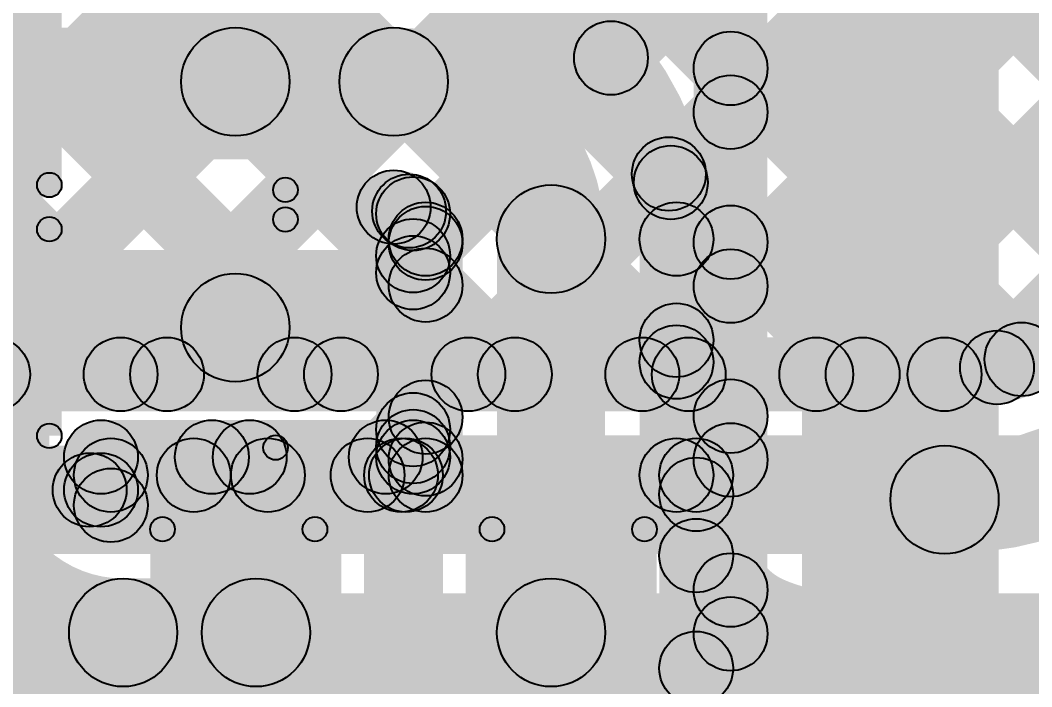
# Model space of a CAD drawing. Header units: millimetres. Extents: x 0 to 210, y 0 to 213.
# Drawn here: x 1.0511 to 1.2567, y 2.296 to 2.4315 of the extents above; entities that cross this region are included whole.
import ezdxf

# ---------------------------------------------------------------- set-up
doc = ezdxf.new("R2010")
doc.units = ezdxf.units.MM
doc.header["$MEASUREMENT"] = 0
for name, color, linetype in [('BottomLayer', 5, 'Continuous'), ('TopLayer', 1, 'Continuous'), ('TopOverlay', 2, 'Continuous'), ('TopPaste', 8, 'Continuous'), ('TopSolder', 216, 'Continuous')]:
    doc.layers.add(name, color=color, linetype=linetype)

# ---------------------------------------------------------------- blocks, each defined once
blk = doc.blocks.new('RES_0603_56')
at = {"layer": 'TopLayer'}
blk.add_hatch(color=1, dxfattribs=at).paths.add_polyline_path([(0.045, 0.0175), (0.045, -0.0175), (0.015, -0.0175), (0.015, 0.0175)])
at = {"layer": 'TopOverlay'}
for points in [[(-0.049, 0.0185), (-0.049, 0.0235), (0.049, 0.0235), (0.049, 0.0185)], [(0.0515, -0.021), (0.0465, -0.021), (0.0465, 0.021), (0.0515, 0.021)], [(-0.049, -0.0235), (-0.049, -0.0185), (0.049, -0.0185), (0.049, -0.0235)]]:
    blk.add_hatch(color=2, dxfattribs=at).paths.add_polyline_path(points)
h = blk.add_hatch(color=2, dxfattribs=at)
edge = h.paths.add_edge_path()
edge.add_arc((0.049, 0.021), 0.0025, 0, 360)
h = blk.add_hatch(color=2, dxfattribs=at)
edge = h.paths.add_edge_path()
edge.add_arc((0.049, 0.021), 0.0025, 0, 360)
h = blk.add_hatch(color=2, dxfattribs=at)
edge = h.paths.add_edge_path()
edge.add_arc((0.049, -0.021), 0.0025, 0, 360)
h = blk.add_hatch(color=2, dxfattribs=at)
edge = h.paths.add_edge_path()
edge.add_arc((0.049, -0.021), 0.0025, 0, 360)
at = {"layer": 'TopPaste'}
blk.add_hatch(color=8, dxfattribs=at).paths.add_polyline_path([(0.045, 0.0175), (0.045, -0.0175), (0.015, -0.0175), (0.015, 0.0175)])
at = {"layer": 'TopSolder'}
blk.add_hatch(color=216, dxfattribs=at).paths.add_polyline_path([(0.049, 0.0215), (0.049, -0.0215), (0.011, -0.0215), (0.011, 0.0215)])
at = {"layer": 'TopOverlay'}
for centre in [(0.049, 0.021), (0.049, 0.021), (0.049, -0.021), (0.049, -0.021)]:
    blk.add_circle(centre, 0.0025, dxfattribs=at)
blk = doc.blocks.new('RES_0603_57')
at = {"layer": 'TopLayer'}
for points in [[(-0.015, 0.0175), (-0.015, -0.0175), (-0.045, -0.0175), (-0.045, 0.0175)], [(0.045, 0.0175), (0.045, -0.0175), (0.015, -0.0175), (0.015, 0.0175)]]:
    blk.add_hatch(color=1, dxfattribs=at).paths.add_polyline_path(points)
at = {"layer": 'TopOverlay'}
h = blk.add_hatch(color=2, dxfattribs=at)
edge = h.paths.add_edge_path()
edge.add_arc((-0.049, 0.021), 0.0025, 0, 360)
h = blk.add_hatch(color=2, dxfattribs=at)
edge = h.paths.add_edge_path()
edge.add_arc((-0.049, 0.021), 0.0025, 0, 360)
for points in [[(-0.049, 0.0185), (-0.049, 0.0235), (0.049, 0.0235), (0.049, 0.0185)], [(-0.0465, -0.021), (-0.0515, -0.021), (-0.0515, 0.021), (-0.0465, 0.021)], [(0.0515, -0.021), (0.0465, -0.021), (0.0465, 0.021), (0.0515, 0.021)], [(-0.049, -0.0235), (-0.049, -0.0185), (0.049, -0.0185), (0.049, -0.0235)]]:
    blk.add_hatch(color=2, dxfattribs=at).paths.add_polyline_path(points)
h = blk.add_hatch(color=2, dxfattribs=at)
edge = h.paths.add_edge_path()
edge.add_arc((0.049, 0.021), 0.0025, 0, 360)
h = blk.add_hatch(color=2, dxfattribs=at)
edge = h.paths.add_edge_path()
edge.add_arc((0.049, 0.021), 0.0025, 0, 360)
h = blk.add_hatch(color=2, dxfattribs=at)
edge = h.paths.add_edge_path()
edge.add_arc((-0.049, -0.021), 0.0025, 0, 360)
h = blk.add_hatch(color=2, dxfattribs=at)
edge = h.paths.add_edge_path()
edge.add_arc((-0.049, -0.021), 0.0025, 0, 360)
h = blk.add_hatch(color=2, dxfattribs=at)
edge = h.paths.add_edge_path()
edge.add_arc((0.049, -0.021), 0.0025, 0, 360)
h = blk.add_hatch(color=2, dxfattribs=at)
edge = h.paths.add_edge_path()
edge.add_arc((0.049, -0.021), 0.0025, 0, 360)
at = {"layer": 'TopPaste'}
for points in [[(-0.015, 0.0175), (-0.015, -0.0175), (-0.045, -0.0175), (-0.045, 0.0175)], [(0.045, 0.0175), (0.045, -0.0175), (0.015, -0.0175), (0.015, 0.0175)]]:
    blk.add_hatch(color=8, dxfattribs=at).paths.add_polyline_path(points)
at = {"layer": 'TopSolder'}
for points in [[(-0.011, 0.0215), (-0.011, -0.0215), (-0.049, -0.0215), (-0.049, 0.0215)], [(0.049, 0.0215), (0.049, -0.0215), (0.011, -0.0215), (0.011, 0.0215)]]:
    blk.add_hatch(color=216, dxfattribs=at).paths.add_polyline_path(points)
at = {"layer": 'TopOverlay'}
for centre in [(-0.049, 0.021), (-0.049, 0.021), (0.049, 0.021), (0.049, 0.021), (-0.049, -0.021), (-0.049, -0.021), (0.049, -0.021), (0.049, -0.021)]:
    blk.add_circle(centre, 0.0025, dxfattribs=at)
blk = doc.blocks.new('HX711_77')
at = {"layer": 'TopLayer'}
for points in [[(-0.13484, -0.11319), (-0.09154, -0.11319), (-0.09154, -0.13681), (-0.13484, -0.13681)], [(-0.13484, -0.16319), (-0.09154, -0.16319), (-0.09154, -0.18681), (-0.13484, -0.18681)]]:
    blk.add_hatch(color=1, dxfattribs=at).paths.add_polyline_path(points)
at = {"layer": 'TopOverlay'}
h = blk.add_hatch(color=2, dxfattribs=at)
edge = h.paths.add_edge_path()
edge.add_arc((-0.103, -0.147), 0.0025, 0, 360)
for points in [[(-0.1005, -0.153), (-0.1055, -0.153), (-0.1055, -0.147), (-0.1005, -0.147)], [(-0.105, -0.2019), (-0.105, -0.1969), (0.103, -0.1969), (0.103, -0.2019)]]:
    blk.add_hatch(color=2, dxfattribs=at).paths.add_polyline_path(points)
h = blk.add_hatch(color=2, dxfattribs=at)
edge = h.paths.add_edge_path()
edge.add_arc((-0.103, -0.153), 0.0025, 0, 360)
h = blk.add_hatch(color=2, dxfattribs=at)
edge = h.paths.add_edge_path()
edge.add_arc((-0.105, -0.1994), 0.0025, 0, 360)
at = {"layer": 'TopPaste'}
for points in [[(-0.13484, -0.11319), (-0.09154, -0.11319), (-0.09154, -0.13681), (-0.13484, -0.13681)], [(-0.13484, -0.16319), (-0.09154, -0.16319), (-0.09154, -0.18681), (-0.13484, -0.18681)]]:
    blk.add_hatch(color=8, dxfattribs=at).paths.add_polyline_path(points)
at = {"layer": 'TopSolder'}
for points in [[(-0.13884, -0.10919), (-0.08754, -0.10919), (-0.08754, -0.14081), (-0.13884, -0.14081)], [(-0.13884, -0.15919), (-0.08754, -0.15919), (-0.08754, -0.19081), (-0.13884, -0.19081)]]:
    blk.add_hatch(color=216, dxfattribs=at).paths.add_polyline_path(points)
at = {"layer": 'TopOverlay'}
for centre in [(-0.103, -0.147), (-0.103, -0.153), (-0.105, -0.1994)]:
    blk.add_circle(centre, 0.0025, dxfattribs=at)
blk = doc.blocks.new('CAP_0603_102')
at = {"layer": 'TopLayer'}
for points in [[(-0.015, 0.0175), (-0.015, -0.0175), (-0.045, -0.0175), (-0.045, 0.0175)], [(0.045, 0.0175), (0.045, -0.0175), (0.015, -0.0175), (0.015, 0.0175)]]:
    blk.add_hatch(color=1, dxfattribs=at).paths.add_polyline_path(points)
at = {"layer": 'TopOverlay'}
h = blk.add_hatch(color=2, dxfattribs=at)
edge = h.paths.add_edge_path()
edge.add_arc((-0.049, 0.021), 0.0025, 0, 360)
h = blk.add_hatch(color=2, dxfattribs=at)
edge = h.paths.add_edge_path()
edge.add_arc((-0.049, 0.021), 0.0025, 0, 360)
for points in [[(-0.018, 0.0235), (-0.018, 0.0185), (-0.049, 0.0185), (-0.049, 0.0235)], [(0.049, 0.0235), (0.049, 0.0185), (0.018, 0.0185), (0.018, 0.0235)], [(-0.0515, 0.021), (-0.0465, 0.021), (-0.0465, -0.021), (-0.0515, -0.021)], [(0.0465, 0.021), (0.0515, 0.021), (0.0515, -0.021), (0.0465, -0.021)], [(-0.018, -0.0185), (-0.018, -0.0235), (-0.049, -0.0235), (-0.049, -0.0185)], [(0.049, -0.0185), (0.049, -0.0235), (0.018, -0.0235), (0.018, -0.0185)]]:
    blk.add_hatch(color=2, dxfattribs=at).paths.add_polyline_path(points)
h = blk.add_hatch(color=2, dxfattribs=at)
edge = h.paths.add_edge_path()
edge.add_arc((-0.018, 0.021), 0.0025, 0, 360)
h = blk.add_hatch(color=2, dxfattribs=at)
edge = h.paths.add_edge_path()
edge.add_arc((0.018, 0.021), 0.0025, 0, 360)
h = blk.add_hatch(color=2, dxfattribs=at)
edge = h.paths.add_edge_path()
edge.add_arc((0.049, 0.021), 0.0025, 0, 360)
h = blk.add_hatch(color=2, dxfattribs=at)
edge = h.paths.add_edge_path()
edge.add_arc((0.049, 0.021), 0.0025, 0, 360)
h = blk.add_hatch(color=2, dxfattribs=at)
edge = h.paths.add_edge_path()
edge.add_arc((-0.049, -0.021), 0.0025, 0, 360)
h = blk.add_hatch(color=2, dxfattribs=at)
edge = h.paths.add_edge_path()
edge.add_arc((-0.049, -0.021), 0.0025, 0, 360)
h = blk.add_hatch(color=2, dxfattribs=at)
edge = h.paths.add_edge_path()
edge.add_arc((-0.018, -0.021), 0.0025, 0, 360)
h = blk.add_hatch(color=2, dxfattribs=at)
edge = h.paths.add_edge_path()
edge.add_arc((0.018, -0.021), 0.0025, 0, 360)
h = blk.add_hatch(color=2, dxfattribs=at)
edge = h.paths.add_edge_path()
edge.add_arc((0.049, -0.021), 0.0025, 0, 360)
h = blk.add_hatch(color=2, dxfattribs=at)
edge = h.paths.add_edge_path()
edge.add_arc((0.049, -0.021), 0.0025, 0, 360)
at = {"layer": 'TopPaste'}
for points in [[(-0.015, 0.0175), (-0.015, -0.0175), (-0.045, -0.0175), (-0.045, 0.0175)], [(0.045, 0.0175), (0.045, -0.0175), (0.015, -0.0175), (0.015, 0.0175)]]:
    blk.add_hatch(color=8, dxfattribs=at).paths.add_polyline_path(points)
at = {"layer": 'TopSolder'}
for points in [[(-0.01264, 0.01986), (-0.01264, -0.01986), (-0.04736, -0.01986), (-0.04736, 0.01986)], [(0.04736, 0.01986), (0.04736, -0.01986), (0.01264, -0.01986), (0.01264, 0.01986)]]:
    blk.add_hatch(color=216, dxfattribs=at).paths.add_polyline_path(points)
at = {"layer": 'TopOverlay'}
for centre in [(-0.049, 0.021), (-0.049, 0.021), (-0.018, 0.021), (0.018, 0.021), (0.049, 0.021), (0.049, 0.021), (-0.049, -0.021), (-0.049, -0.021), (-0.018, -0.021), (0.018, -0.021), (0.049, -0.021), (0.049, -0.021)]:
    blk.add_circle(centre, 0.0025, dxfattribs=at)

msp = doc.modelspace()

# ---------------------------------------------------------------- hatches: boundary and pattern name
at = {"layer": 'BottomLayer'}
for points in [[(0.87647, 2.69477), (0.88708, 2.70538), (1.22765, 2.3648), (1.21705, 2.3542)], [(1.02428, 2.51161), (1.03489, 2.52221), (1.1923, 2.3648), (1.18169, 2.3542)], [(1.14751, 2.3542), (1.1369, 2.3648), (1.2752, 2.5031), (1.2858, 2.49249)], [(1.01846, 2.48207), (1.02907, 2.49267), (1.15694, 2.3648), (1.14634, 2.3542)], [(1.07679, 2.3542), (1.06619, 2.3648), (1.19369, 2.4923), (1.20429, 2.4817)], [(1.11215, 2.3542), (1.10154, 2.3648), (1.22904, 2.4923), (1.23965, 2.4817)], [(1.19561, 2.4817), (1.20622, 2.4923), (1.2858, 2.41272), (1.2752, 2.40211)], [(1.0348, 2.38292), (1.0242, 2.39352), (1.11998, 2.4893), (1.13058, 2.4787)], [(1.04144, 2.3542), (1.03083, 2.3648), (1.15533, 2.4893), (1.16594, 2.4787)], [(1.1279, 2.4787), (1.13851, 2.4893), (1.25995, 2.36786), (1.24934, 2.35726)], [(1.16326, 2.4787), (1.17386, 2.4893), (1.27925, 2.38392), (1.26864, 2.37331)], [(1.18286, 2.3542), (1.17225, 2.3648), (1.2752, 2.46775), (1.2858, 2.45714)], [(1.01713, 2.44804), (1.02774, 2.45865), (1.12159, 2.3648), (1.11098, 2.3542)], [(1.21822, 2.3542), (1.20761, 2.3648), (1.2752, 2.43239), (1.2858, 2.42178)], [(1.0242, 2.40562), (1.0348, 2.41623), (1.08623, 2.3648), (1.07562, 2.3542)], [(1.25496, 2.35559), (1.24436, 2.3662), (1.2738, 2.39564), (1.28441, 2.38504)], [(1.0289, 2.352), (1.0289, 2.367), (1.239, 2.367), (1.239, 2.352)], [(0.697, 2.323), (0.697, 2.345), (1.239, 2.345), (1.239, 2.323)], [(0.188, 2.293), (0.188, 2.315), (1.276, 2.315), (1.276, 2.293)]]:
    msp.add_hatch(color=5, dxfattribs=at).paths.add_polyline_path(points)
h = msp.add_hatch(color=5, dxfattribs=at)
edge = h.paths.add_edge_path()
edge.add_arc((1.25464, 2.36256), 0.0075, 0, 360)
h = msp.add_hatch(color=5, dxfattribs=at)
edge = h.paths.add_edge_path()
edge.add_arc((1.24966, 2.36089), 0.0075, 0, 360)
h = msp.add_hatch(color=5, dxfattribs=at)
edge = h.paths.add_edge_path()
edge.add_arc((1.04557, 2.3595), 0.0075, 0, 360)
h = msp.add_hatch(color=5, dxfattribs=at)
edge = h.paths.add_edge_path()
edge.add_arc((1.07149, 2.3595), 0.0075, 0, 360)
h = msp.add_hatch(color=5, dxfattribs=at)
edge = h.paths.add_edge_path()
edge.add_arc((1.08093, 2.3595), 0.0075, 0, 360)
h = msp.add_hatch(color=5, dxfattribs=at)
edge = h.paths.add_edge_path()
edge.add_arc((1.10685, 2.3595), 0.0075, 0, 360)
h = msp.add_hatch(color=5, dxfattribs=at)
edge = h.paths.add_edge_path()
edge.add_arc((1.11628, 2.3595), 0.0075, 0, 360)
h = msp.add_hatch(color=5, dxfattribs=at)
edge = h.paths.add_edge_path()
edge.add_arc((1.1422, 2.3595), 0.0075, 0, 360)
h = msp.add_hatch(color=5, dxfattribs=at)
edge = h.paths.add_edge_path()
edge.add_arc((1.15164, 2.3595), 0.0075, 0, 360)
h = msp.add_hatch(color=5, dxfattribs=at)
edge = h.paths.add_edge_path()
edge.add_arc((1.17756, 2.3595), 0.0075, 0, 360)
h = msp.add_hatch(color=5, dxfattribs=at)
edge = h.paths.add_edge_path()
edge.add_arc((1.18699, 2.3595), 0.0075, 0, 360)
h = msp.add_hatch(color=5, dxfattribs=at)
edge = h.paths.add_edge_path()
edge.add_arc((1.21291, 2.3595), 0.0075, 0, 360)
h = msp.add_hatch(color=5, dxfattribs=at)
edge = h.paths.add_edge_path()
edge.add_arc((1.22235, 2.3595), 0.0075, 0, 360)
h = msp.add_hatch(color=5, dxfattribs=at)
edge = h.paths.add_edge_path()
edge.add_arc((1.239, 2.3595), 0.0075, 0, 360)
h = msp.add_hatch(color=5, dxfattribs=at)
edge = h.paths.add_edge_path()
edge.add_arc((1.239, 2.3595), 0.0075, 0, 360)
h = msp.add_hatch(color=5, dxfattribs=at)
edge = h.paths.add_edge_path()
edge.add_arc((1.239, 2.334), 0.011, 0, 360)
h = msp.add_hatch(color=5, dxfattribs=at)
edge = h.paths.add_edge_path()
edge.add_arc((1.239, 2.334), 0.011, 0, 360)
at = {"layer": 'TopLayer'}
for points in [[(1.25, 2.0884), (1.21, 2.0884), (1.21, 2.626), (1.25, 2.626)], [(1.17647, 2.41852), (1.16586, 2.42912), (1.1902, 2.45346), (1.2008, 2.44285)], [(1.203, 2.0884), (1.188, 2.0884), (1.188, 2.45373), (1.203, 2.45373)], [(1.16809, 2.43851), (1.1787, 2.44911), (1.2008, 2.42701), (1.1902, 2.4164)], [(1.03812, 2.408), (1.03812, 2.43), (1.09481, 2.43), (1.09481, 2.408)], [(1.09481, 2.408), (1.09481, 2.43), (1.127, 2.43), (1.127, 2.408)], [(1.18826, 2.39495), (1.17765, 2.40555), (1.1902, 2.4181), (1.2008, 2.40749)], [(1.17803, 2.39321), (1.18864, 2.40382), (1.2008, 2.39165), (1.1902, 2.38105)], [(1.13846, 2.34269), (1.12346, 2.34269), (1.12346, 2.39215), (1.13846, 2.39215)], [(1.13627, 2.37831), (1.12566, 2.38892), (1.1282, 2.39146), (1.1388, 2.38085)], [(1.141, 2.339), (1.126, 2.339), (1.126, 2.387), (1.141, 2.387)], [(1.17, 2.307), (1.148, 2.307), (1.148, 2.387), (1.17, 2.387)], [(1.192, 2.339), (1.177, 2.339), (1.177, 2.387), (1.192, 2.387)], [(1.12566, 2.37487), (1.13627, 2.38548), (1.1388, 2.38294), (1.1282, 2.37234)], [(1.1898, 2.36114), (1.1792, 2.37175), (1.1902, 2.38275), (1.2008, 2.37214)], [(1.03912, 2.358), (1.03912, 2.38), (1.09481, 2.38), (1.09481, 2.358)], [(1.1792, 2.35669), (1.1898, 2.3673), (1.2008, 2.3563), (1.1902, 2.34569)], [(1.13627, 2.34296), (1.12566, 2.35357), (1.1282, 2.3561), (1.1388, 2.34549)], [(1.13069, 2.33739), (1.12009, 2.34799), (1.12566, 2.35357), (1.13627, 2.34296)], [(1.0675, 2.33519), (1.0675, 2.35019), (1.13096, 2.35019), (1.13096, 2.33519)], [(1.12566, 2.33952), (1.13627, 2.35012), (1.1388, 2.34759), (1.1282, 2.33698)], [(1.0695, 2.3315), (1.0695, 2.3465), (1.1285, 2.3465), (1.1285, 2.3315)], [(1.09165, 2.3337), (1.08104, 2.3443), (1.08473, 2.34799), (1.09534, 2.33739)], [(1.09244, 2.33739), (1.10304, 2.34799), (1.10673, 2.3443), (1.09612, 2.3337)], [(1.12701, 2.3337), (1.1164, 2.3443), (1.12009, 2.34799), (1.13069, 2.33739)], [(1.1295, 2.3315), (1.1295, 2.3465), (1.1335, 2.3465), (1.1335, 2.3315)], [(1.1938, 2.32978), (1.1832, 2.34039), (1.1902, 2.34739), (1.2008, 2.33678)], [(1.1845, 2.3315), (1.1845, 2.3465), (1.1885, 2.3465), (1.1885, 2.3315)], [(1.075, 2.336), (1.06, 2.336), (1.06, 2.34269), (1.075, 2.34269)], [(1.077, 2.33288), (1.062, 2.33288), (1.062, 2.339), (1.077, 2.339)], [(1.136, 2.275), (1.121, 2.275), (1.121, 2.339), (1.136, 2.339)], [(1.137, 2.275), (1.122, 2.275), (1.122, 2.339), (1.137, 2.339)], [(1.196, 2.275), (1.181, 2.275), (1.181, 2.339), (1.196, 2.339)], [(1.1832, 2.31734), (1.1938, 2.32794), (1.2008, 2.32094), (1.1902, 2.31034)], [(1.072, 2.296), (1.072, 2.318), (1.099, 2.318), (1.099, 2.296)], [(1.1938, 2.29443), (1.1832, 2.30504), (1.1902, 2.31204), (1.2008, 2.30143)]]:
    msp.add_hatch(color=1, dxfattribs=at).paths.add_polyline_path(points)
h = msp.add_hatch(color=1, dxfattribs=at)
edge = h.paths.add_edge_path()
edge.add_arc((1.17117, 2.42382), 0.0075, 0, 360)
h = msp.add_hatch(color=1, dxfattribs=at)
edge = h.paths.add_edge_path()
edge.add_arc((1.09481, 2.419), 0.011, 0, 360)
h = msp.add_hatch(color=1, dxfattribs=at)
edge = h.paths.add_edge_path()
edge.add_arc((1.09481, 2.419), 0.011, 0, 360)
h = msp.add_hatch(color=1, dxfattribs=at)
edge = h.paths.add_edge_path()
edge.add_arc((1.127, 2.419), 0.011, 0, 360)
h = msp.add_hatch(color=1, dxfattribs=at)
edge = h.paths.add_edge_path()
edge.add_arc((1.127, 2.419), 0.011, 0, 360)
h = msp.add_hatch(color=1, dxfattribs=at)
edge = h.paths.add_edge_path()
edge.add_arc((1.1955, 2.4217), 0.0075, 0, 360)
h = msp.add_hatch(color=1, dxfattribs=at)
edge = h.paths.add_edge_path()
edge.add_arc((1.1955, 2.4128), 0.0075, 0, 360)
h = msp.add_hatch(color=1, dxfattribs=at)
edge = h.paths.add_edge_path()
edge.add_arc((1.18295, 2.40025), 0.0075, 0, 360)
h = msp.add_hatch(color=1, dxfattribs=at)
edge = h.paths.add_edge_path()
edge.add_arc((1.18334, 2.39851), 0.0075, 0, 360)
h = msp.add_hatch(color=1, dxfattribs=at)
edge = h.paths.add_edge_path()
edge.add_arc((1.127, 2.3935), 0.0075, 0, 360)
h = msp.add_hatch(color=1, dxfattribs=at)
edge = h.paths.add_edge_path()
edge.add_arc((1.13014, 2.39269), 0.0075, 0, 360)
h = msp.add_hatch(color=1, dxfattribs=at)
edge = h.paths.add_edge_path()
edge.add_arc((1.13096, 2.39215), 0.0075, 0, 360)
h = msp.add_hatch(color=1, dxfattribs=at)
edge = h.paths.add_edge_path()
edge.add_arc((1.13096, 2.39215), 0.0075, 0, 360)
h = msp.add_hatch(color=1, dxfattribs=at)
edge = h.paths.add_edge_path()
edge.add_arc((1.159, 2.387), 0.011, 0, 360)
h = msp.add_hatch(color=1, dxfattribs=at)
edge = h.paths.add_edge_path()
edge.add_arc((1.159, 2.387), 0.011, 0, 360)
h = msp.add_hatch(color=1, dxfattribs=at)
edge = h.paths.add_edge_path()
edge.add_arc((1.1335, 2.387), 0.0075, 0, 360)
h = msp.add_hatch(color=1, dxfattribs=at)
edge = h.paths.add_edge_path()
edge.add_arc((1.1335, 2.387), 0.0075, 0, 360)
h = msp.add_hatch(color=1, dxfattribs=at)
edge = h.paths.add_edge_path()
edge.add_arc((1.1845, 2.387), 0.0075, 0, 360)
h = msp.add_hatch(color=1, dxfattribs=at)
edge = h.paths.add_edge_path()
edge.add_arc((1.1845, 2.387), 0.0075, 0, 360)
h = msp.add_hatch(color=1, dxfattribs=at)
edge = h.paths.add_edge_path()
edge.add_arc((1.1955, 2.38635), 0.0075, 0, 360)
h = msp.add_hatch(color=1, dxfattribs=at)
edge = h.paths.add_edge_path()
edge.add_arc((1.1335, 2.38615), 0.0075, 0, 360)
h = msp.add_hatch(color=1, dxfattribs=at)
edge = h.paths.add_edge_path()
edge.add_arc((1.13096, 2.38362), 0.0075, 0, 360)
h = msp.add_hatch(color=1, dxfattribs=at)
edge = h.paths.add_edge_path()
edge.add_arc((1.13096, 2.38017), 0.0075, 0, 360)
h = msp.add_hatch(color=1, dxfattribs=at)
edge = h.paths.add_edge_path()
edge.add_arc((1.1335, 2.37764), 0.0075, 0, 360)
h = msp.add_hatch(color=1, dxfattribs=at)
edge = h.paths.add_edge_path()
edge.add_arc((1.1955, 2.37744), 0.0075, 0, 360)
h = msp.add_hatch(color=1, dxfattribs=at)
edge = h.paths.add_edge_path()
edge.add_arc((1.09481, 2.369), 0.011, 0, 360)
h = msp.add_hatch(color=1, dxfattribs=at)
edge = h.paths.add_edge_path()
edge.add_arc((1.1845, 2.36644), 0.0075, 0, 360)
h = msp.add_hatch(color=1, dxfattribs=at)
edge = h.paths.add_edge_path()
edge.add_arc((1.1845, 2.36199), 0.0075, 0, 360)
h = msp.add_hatch(color=1, dxfattribs=at)
edge = h.paths.add_edge_path()
edge.add_arc((1.1335, 2.3508), 0.0075, 0, 360)
h = msp.add_hatch(color=1, dxfattribs=at)
edge = h.paths.add_edge_path()
edge.add_arc((1.1955, 2.35099), 0.0075, 0, 360)
h = msp.add_hatch(color=1, dxfattribs=at)
edge = h.paths.add_edge_path()
edge.add_arc((1.13096, 2.34826), 0.0075, 0, 360)
h = msp.add_hatch(color=1, dxfattribs=at)
edge = h.paths.add_edge_path()
edge.add_arc((1.13096, 2.34826), 0.0075, 0, 360)
h = msp.add_hatch(color=1, dxfattribs=at)
edge = h.paths.add_edge_path()
edge.add_arc((1.13096, 2.34482), 0.0075, 0, 360)
h = msp.add_hatch(color=1, dxfattribs=at)
edge = h.paths.add_edge_path()
edge.add_arc((1.0675, 2.34269), 0.0075, 0, 360)
h = msp.add_hatch(color=1, dxfattribs=at)
edge = h.paths.add_edge_path()
edge.add_arc((1.0675, 2.34269), 0.0075, 0, 360)
h = msp.add_hatch(color=1, dxfattribs=at)
edge = h.paths.add_edge_path()
edge.add_arc((1.09004, 2.34269), 0.0075, 0, 360)
h = msp.add_hatch(color=1, dxfattribs=at)
edge = h.paths.add_edge_path()
edge.add_arc((1.09774, 2.34269), 0.0075, 0, 360)
h = msp.add_hatch(color=1, dxfattribs=at)
edge = h.paths.add_edge_path()
edge.add_arc((1.12539, 2.34269), 0.0075, 0, 360)
h = msp.add_hatch(color=1, dxfattribs=at)
edge = h.paths.add_edge_path()
edge.add_arc((1.12539, 2.34269), 0.0075, 0, 360)
h = msp.add_hatch(color=1, dxfattribs=at)
edge = h.paths.add_edge_path()
edge.add_arc((1.13096, 2.34269), 0.0075, 0, 360)
h = msp.add_hatch(color=1, dxfattribs=at)
edge = h.paths.add_edge_path()
edge.add_arc((1.13096, 2.34269), 0.0075, 0, 360)
h = msp.add_hatch(color=1, dxfattribs=at)
edge = h.paths.add_edge_path()
edge.add_arc((1.1335, 2.34228), 0.0075, 0, 360)
h = msp.add_hatch(color=1, dxfattribs=at)
edge = h.paths.add_edge_path()
edge.add_arc((1.1955, 2.34209), 0.0075, 0, 360)
h = msp.add_hatch(color=1, dxfattribs=at)
edge = h.paths.add_edge_path()
edge.add_arc((1.0695, 2.339), 0.0075, 0, 360)
h = msp.add_hatch(color=1, dxfattribs=at)
edge = h.paths.add_edge_path()
edge.add_arc((1.0695, 2.339), 0.0075, 0, 360)
h = msp.add_hatch(color=1, dxfattribs=at)
edge = h.paths.add_edge_path()
edge.add_arc((1.08635, 2.339), 0.0075, 0, 360)
h = msp.add_hatch(color=1, dxfattribs=at)
edge = h.paths.add_edge_path()
edge.add_arc((1.10143, 2.339), 0.0075, 0, 360)
h = msp.add_hatch(color=1, dxfattribs=at)
edge = h.paths.add_edge_path()
edge.add_arc((1.1217, 2.339), 0.0075, 0, 360)
h = msp.add_hatch(color=1, dxfattribs=at)
edge = h.paths.add_edge_path()
edge.add_arc((1.1285, 2.339), 0.0075, 0, 360)
h = msp.add_hatch(color=1, dxfattribs=at)
edge = h.paths.add_edge_path()
edge.add_arc((1.1285, 2.339), 0.0075, 0, 360)
h = msp.add_hatch(color=1, dxfattribs=at)
edge = h.paths.add_edge_path()
edge.add_arc((1.1295, 2.339), 0.0075, 0, 360)
h = msp.add_hatch(color=1, dxfattribs=at)
edge = h.paths.add_edge_path()
edge.add_arc((1.1295, 2.339), 0.0075, 0, 360)
h = msp.add_hatch(color=1, dxfattribs=at)
edge = h.paths.add_edge_path()
edge.add_arc((1.1335, 2.339), 0.0075, 0, 360)
h = msp.add_hatch(color=1, dxfattribs=at)
edge = h.paths.add_edge_path()
edge.add_arc((1.1335, 2.339), 0.0075, 0, 360)
h = msp.add_hatch(color=1, dxfattribs=at)
edge = h.paths.add_edge_path()
edge.add_arc((1.1845, 2.339), 0.0075, 0, 360)
h = msp.add_hatch(color=1, dxfattribs=at)
edge = h.paths.add_edge_path()
edge.add_arc((1.1845, 2.339), 0.0075, 0, 360)
h = msp.add_hatch(color=1, dxfattribs=at)
edge = h.paths.add_edge_path()
edge.add_arc((1.1885, 2.339), 0.0075, 0, 360)
h = msp.add_hatch(color=1, dxfattribs=at)
edge = h.paths.add_edge_path()
edge.add_arc((1.1885, 2.339), 0.0075, 0, 360)
h = msp.add_hatch(color=1, dxfattribs=at)
edge = h.paths.add_edge_path()
edge.add_arc((1.06519, 2.336), 0.0075, 0, 360)
h = msp.add_hatch(color=1, dxfattribs=at)
edge = h.paths.add_edge_path()
edge.add_arc((1.0675, 2.336), 0.0075, 0, 360)
h = msp.add_hatch(color=1, dxfattribs=at)
edge = h.paths.add_edge_path()
edge.add_arc((1.1885, 2.33509), 0.0075, 0, 360)
h = msp.add_hatch(color=1, dxfattribs=at)
edge = h.paths.add_edge_path()
edge.add_arc((1.0695, 2.33288), 0.0075, 0, 360)
h = msp.add_hatch(color=1, dxfattribs=at)
edge = h.paths.add_edge_path()
edge.add_arc((1.0695, 2.33288), 0.0075, 0, 360)
h = msp.add_hatch(color=1, dxfattribs=at)
edge = h.paths.add_edge_path()
edge.add_arc((1.1885, 2.32264), 0.0075, 0, 360)
h = msp.add_hatch(color=1, dxfattribs=at)
edge = h.paths.add_edge_path()
edge.add_arc((1.1955, 2.31564), 0.0075, 0, 360)
h = msp.add_hatch(color=1, dxfattribs=at)
edge = h.paths.add_edge_path()
edge.add_arc((1.072, 2.307), 0.011, 0, 360)
h = msp.add_hatch(color=1, dxfattribs=at)
edge = h.paths.add_edge_path()
edge.add_arc((1.072, 2.307), 0.011, 0, 360)
h = msp.add_hatch(color=1, dxfattribs=at)
edge = h.paths.add_edge_path()
edge.add_arc((1.099, 2.307), 0.011, 0, 360)
h = msp.add_hatch(color=1, dxfattribs=at)
edge = h.paths.add_edge_path()
edge.add_arc((1.159, 2.307), 0.011, 0, 360)
h = msp.add_hatch(color=1, dxfattribs=at)
edge = h.paths.add_edge_path()
edge.add_arc((1.1955, 2.30673), 0.0075, 0, 360)
h = msp.add_hatch(color=1, dxfattribs=at)
edge = h.paths.add_edge_path()
edge.add_arc((1.1885, 2.29973), 0.0075, 0, 360)

# ---------------------------------------------------------------- linework, layer by layer
at = {"layer": 'BottomLayer'}
for points, const_width in [([(1.306, 2.401, -0.414214), (1.239, 2.334)], 0.022), ([(1.2805, 2.401, -0.414214), (1.239, 2.3595)], 0.015)]:
    msp.add_lwpolyline(points, format="xyb", dxfattribs=dict(at, const_width=const_width))
for centre, radius in [((1.25464, 2.36256), 0.0075), ((1.24966, 2.36089), 0.0075), ((1.04557, 2.3595), 0.0075), ((1.07149, 2.3595), 0.0075), ((1.08093, 2.3595), 0.0075), ((1.10685, 2.3595), 0.0075), ((1.11628, 2.3595), 0.0075), ((1.1422, 2.3595), 0.0075), ((1.15164, 2.3595), 0.0075), ((1.17756, 2.3595), 0.0075), ((1.18699, 2.3595), 0.0075), ((1.21291, 2.3595), 0.0075), ((1.22235, 2.3595), 0.0075), ((1.239, 2.3595), 0.0075), ((1.239, 2.3595), 0.0075), ((1.239, 2.334), 0.011), ((1.239, 2.334), 0.011)]:
    msp.add_circle(centre, radius, dxfattribs=at)
at = {"layer": 'TopLayer'}
for points, const_width in [([(1.13768, 2.4435, -0.360509), (1.1845, 2.387)], 0.015), ([(1.127, 2.419, -0.414214), (1.159, 2.387)], 0.022), ([(1.127, 2.3935, -0.126896), (1.13014, 2.39269)], 0.015), ([(1.13096, 2.39215, -0.232776), (1.1335, 2.387)], 0.015), ([(1.072, 2.307, -0.414214), (1.03812, 2.34088)], 0.022), ([(1.0695, 2.33288, -0.162967), (1.06519, 2.336)], 0.015)]:
    msp.add_lwpolyline(points, format="xyb", dxfattribs=dict(at, const_width=const_width))
for centre, radius in [((1.17117, 2.42382), 0.0075), ((1.09481, 2.419), 0.011), ((1.09481, 2.419), 0.011), ((1.127, 2.419), 0.011), ((1.127, 2.419), 0.011), ((1.1955, 2.4217), 0.0075), ((1.1955, 2.4128), 0.0075), ((1.18295, 2.40025), 0.0075), ((1.18334, 2.39851), 0.0075), ((1.127, 2.3935), 0.0075), ((1.13014, 2.39269), 0.0075), ((1.13096, 2.39215), 0.0075), ((1.13096, 2.39215), 0.0075), ((1.159, 2.387), 0.011), ((1.159, 2.387), 0.011), ((1.1335, 2.387), 0.0075), ((1.1335, 2.387), 0.0075), ((1.1845, 2.387), 0.0075), ((1.1845, 2.387), 0.0075), ((1.1955, 2.38635), 0.0075), ((1.1335, 2.38615), 0.0075), ((1.13096, 2.38362), 0.0075), ((1.13096, 2.38017), 0.0075), ((1.1335, 2.37764), 0.0075), ((1.1955, 2.37744), 0.0075), ((1.09481, 2.369), 0.011), ((1.1845, 2.36644), 0.0075), ((1.1845, 2.36199), 0.0075), ((1.1335, 2.3508), 0.0075), ((1.1955, 2.35099), 0.0075), ((1.13096, 2.34826), 0.0075), ((1.13096, 2.34826), 0.0075), ((1.13096, 2.34482), 0.0075), ((1.0675, 2.34269), 0.0075), ((1.0675, 2.34269), 0.0075), ((1.09004, 2.34269), 0.0075), ((1.09774, 2.34269), 0.0075), ((1.12539, 2.34269), 0.0075), ((1.12539, 2.34269), 0.0075), ((1.13096, 2.34269), 0.0075), ((1.13096, 2.34269), 0.0075), ((1.1335, 2.34228), 0.0075), ((1.1955, 2.34209), 0.0075), ((1.0695, 2.339), 0.0075), ((1.0695, 2.339), 0.0075), ((1.08635, 2.339), 0.0075), ((1.10143, 2.339), 0.0075), ((1.1217, 2.339), 0.0075), ((1.1285, 2.339), 0.0075), ((1.1285, 2.339), 0.0075), ((1.1295, 2.339), 0.0075), ((1.1295, 2.339), 0.0075), ((1.1335, 2.339), 0.0075), ((1.1335, 2.339), 0.0075), ((1.1845, 2.339), 0.0075), ((1.1845, 2.339), 0.0075), ((1.1885, 2.339), 0.0075), ((1.1885, 2.339), 0.0075), ((1.06519, 2.336), 0.0075), ((1.0675, 2.336), 0.0075), ((1.1885, 2.33509), 0.0075), ((1.0695, 2.33288), 0.0075), ((1.0695, 2.33288), 0.0075), ((1.1885, 2.32264), 0.0075), ((1.1955, 2.31564), 0.0075), ((1.072, 2.307), 0.011), ((1.072, 2.307), 0.011), ((1.099, 2.307), 0.011), ((1.159, 2.307), 0.011), ((1.1955, 2.30673), 0.0075), ((1.1885, 2.29973), 0.0075)]:
    msp.add_circle(centre, radius, dxfattribs=at)

# ---------------------------------------------------------------- block references
for name, p, rotation in [('HX711_77', (1.208, 2.544), 360), ('RES_0603_56', (1.008, 2.368), 360), ('CAP_0603_102', (1.129, 2.307), 180)]:
    msp.add_blockref(name, p, dxfattribs=dict(rotation=rotation))
msp.add_blockref('RES_0603_57', (1.008, 2.419))

# ---------------------------------------------------------------- texts
at = {"layer": 'TopOverlay'}
msp.add_text('$', height=0.06, rotation=360, dxfattribs=at).set_placement((1.191, 2.281))

doc.saveas('drawing.dxf')
